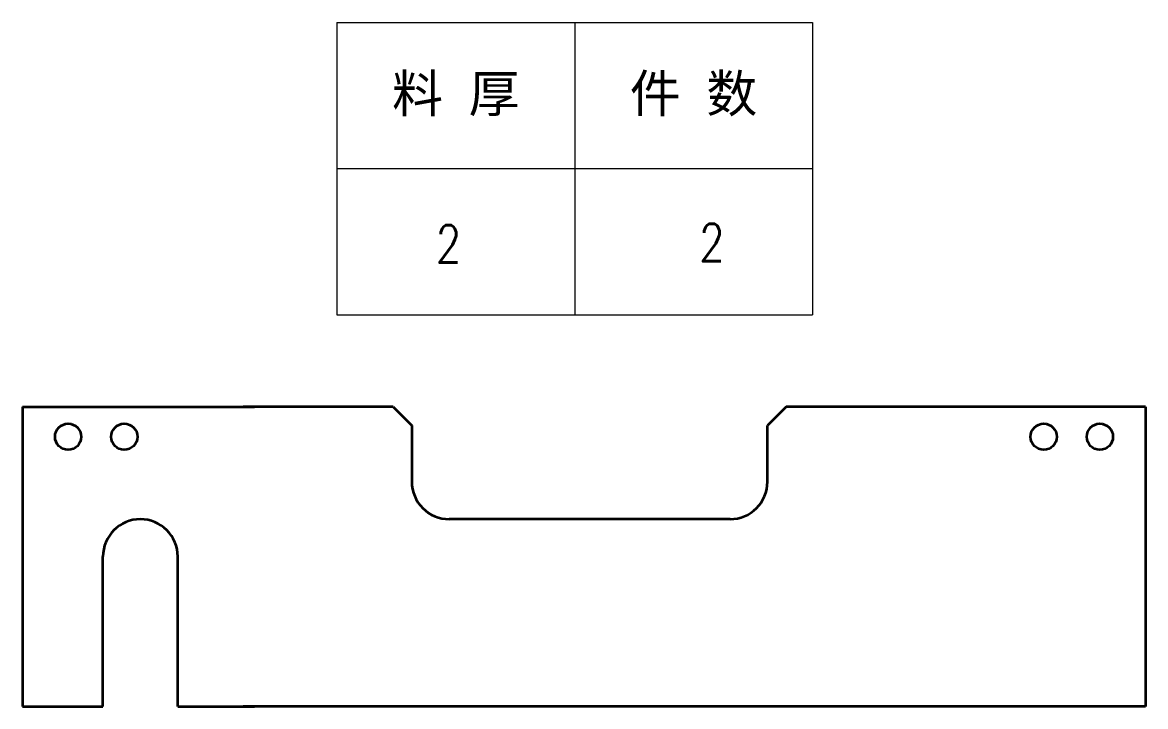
# Model space of a CAD drawing. Header units: millimetres. Extents: x 1333 to 359964, y -52803 to -5704.
# Drawn here: x 168185.7 to 168485.7, y -34226 to -34043.4 of the extents above; entities that cross this region are included whole.
import ezdxf
from ezdxf.enums import TextEntityAlignment as Align

# ---------------------------------------------------------------- set-up
doc = ezdxf.new("R2010")
doc.units = ezdxf.units.MM
doc.header["$LTSCALE"] = 0.5
doc.linetypes.add('AM_ISO02W050x2', pattern=[3.75, 3, -0.75])
doc.linetypes.add('DASHED', pattern=[15, 12, -3])
for name, color, linetype, lineweight in [('标注线', 3, 'Continuous', 18), ('粗实线', 7, 'Continuous', 35), ('虚线', 1, 'AM_ISO02W050x2', 18)]:
    doc.layers.add(name, color=color, linetype=linetype, lineweight=lineweight)
doc.styles.add('DIM', font='romans.shx', dxfattribs={"width": 0.8, "bigfont": 'bigfont.shx'})
doc.styles.get("Standard").update_dxf_attribs({"font": 'simplex.shx'})

# ---------------------------------------------------------------- blocks, each defined once
blk = doc.blocks.new('*T481')
at = {"color": 0, "linetype": 'ByBlock', "lineweight": -2, "transparency": 16777216}
for p, q in [((0, 0), (127, 0)), ((0, 0), (0, -78)), ((63.5, 0), (63.5, -78)), ((127, 0), (127, -78)), ((0, -39), (127, -39)), ((0, -78), (127, -78))]:
    blk.add_line(p, q, dxfattribs=at)
at = {"color": 0, "transparency": 16777216, "char_height": 10, "width": 60.5, "attachment_point": 5}
for s, insert in [('{\\fSimSun|b0|i0|c134|p2;料 厚}', (31.75, -19.5)), ('{\\fSimSun|b0|i0|c134|p2;件 数}', (95.25, -19.5))]:
    blk.add_mtext(s, dxfattribs=dict(at, insert=insert))
blk = doc.blocks.new('拆图参数')
blk.add_blockref('*T481', (-63.5, 78))
at = {"style": 'DIM', "width": 0.8}
blk.add_attdef('1', text='', height=10, dxfattribs=at).set_placement((36.65, 19.27), align=Align.MIDDLE_CENTER)
blk.add_attdef('6', text='', height=10, dxfattribs=at).set_placement((-37.13, 18.91), align=Align.MIDDLE_LEFT)

msp = doc.modelspace()

# ---------------------------------------------------------------- linework, layer by layer
at = {"layer": '粗实线'}
for p, q in [((168185.727, -34145.999), (168185.727, -34225.999)), ((168185.727, -34145.999), (168243.727, -34145.999)), ((168284.727, -34145.999), (168248.727, -34145.999)), ((168422.727, -34145.998), (168389.727, -34145.999)), ((168485.727, -34145.998), (168427.727, -34145.998)), ((168485.727, -34145.998), (168485.727, -34225.998)), ((168374.727, -34175.999), (168299.727, -34175.999)), ((168207.228, -34225.999), (168207.228, -34185.999)), ((168227.228, -34225.999), (168227.228, -34185.999)), ((168185.727, -34225.999), (168187.915, -34225.999)), ((168185.728, -34225.999), (168207.228, -34225.999)), ((168227.228, -34225.999), (168243.727, -34225.999)), ((168243.727, -34225.999), (168247.727, -34225.999)), ((168246.726, -34225.999), (168244.726, -34225.999)), ((168248.727, -34225.999), (168244.727, -34225.999)), ((168247.727, -34225.999), (168247.728, -34225.999)), ((168422.727, -34225.998), (168248.727, -34225.999)), ((168485.727, -34225.998), (168427.727, -34225.998)), ((168485.725, -34225.999), (168464.225, -34225.999))]:
    msp.add_line(p, q, dxfattribs=at)
at = {"layer": '粗实线', "ltscale": 0.100001}
for p, q in [((168243.727, -34145.999), (168247.727, -34145.999)), ((168248.727, -34145.999), (168244.726, -34145.999)), ((168427.727, -34145.998), (168423.727, -34145.998)), ((168427.727, -34225.998), (168423.727, -34225.998))]:
    msp.add_line(p, q, dxfattribs=at)
at = {"layer": '粗实线', "ltscale": 0.176777}
for p, q in [((168284.727, -34145.999), (168289.727, -34150.999)), ((168389.727, -34145.999), (168384.727, -34150.999))]:
    msp.add_line(p, q, dxfattribs=at)
at = {"layer": '粗实线', "ltscale": 0.099999}
for p, q in [((168426.726, -34145.998), (168422.727, -34145.998)), ((168426.727, -34225.998), (168422.727, -34225.998))]:
    msp.add_line(p, q, dxfattribs=at)
at = {"layer": '粗实线', "ltscale": 0.375}
for p, q in [((168289.727, -34150.999), (168289.727, -34165.999)), ((168384.727, -34165.999), (168384.727, -34150.999))]:
    msp.add_line(p, q, dxfattribs=at)
at = {"layer": '粗实线'}
for centre in [(168197.927, -34153.999), (168212.927, -34153.999), (168458.527, -34153.998), (168473.527, -34153.998)]:
    msp.add_circle(centre, 3.5, dxfattribs=at)
for centre, start, end in [((168299.727, -34165.999), 180.00008, 270.00008), ((168374.727, -34165.999), 270.00008, 0.00008), ((168217.228, -34185.999), 0, 180)]:
    msp.add_arc(centre, 10, start, end, dxfattribs=at)
at = {"layer": '虚线', "linetype": 'DASHED', "ltscale": 3.87057e-05}
msp.add_line((168423.727, -34225.998), (168423.725, -34225.999), dxfattribs=at)

# ---------------------------------------------------------------- block references
at = {"layer": '标注线'}
msp.add_blockref('拆图参数', (168333.24, -34121.421), dxfattribs=at).add_auto_attribs({'1': '2', '6': '2'})

doc.saveas('drawing.dxf')
